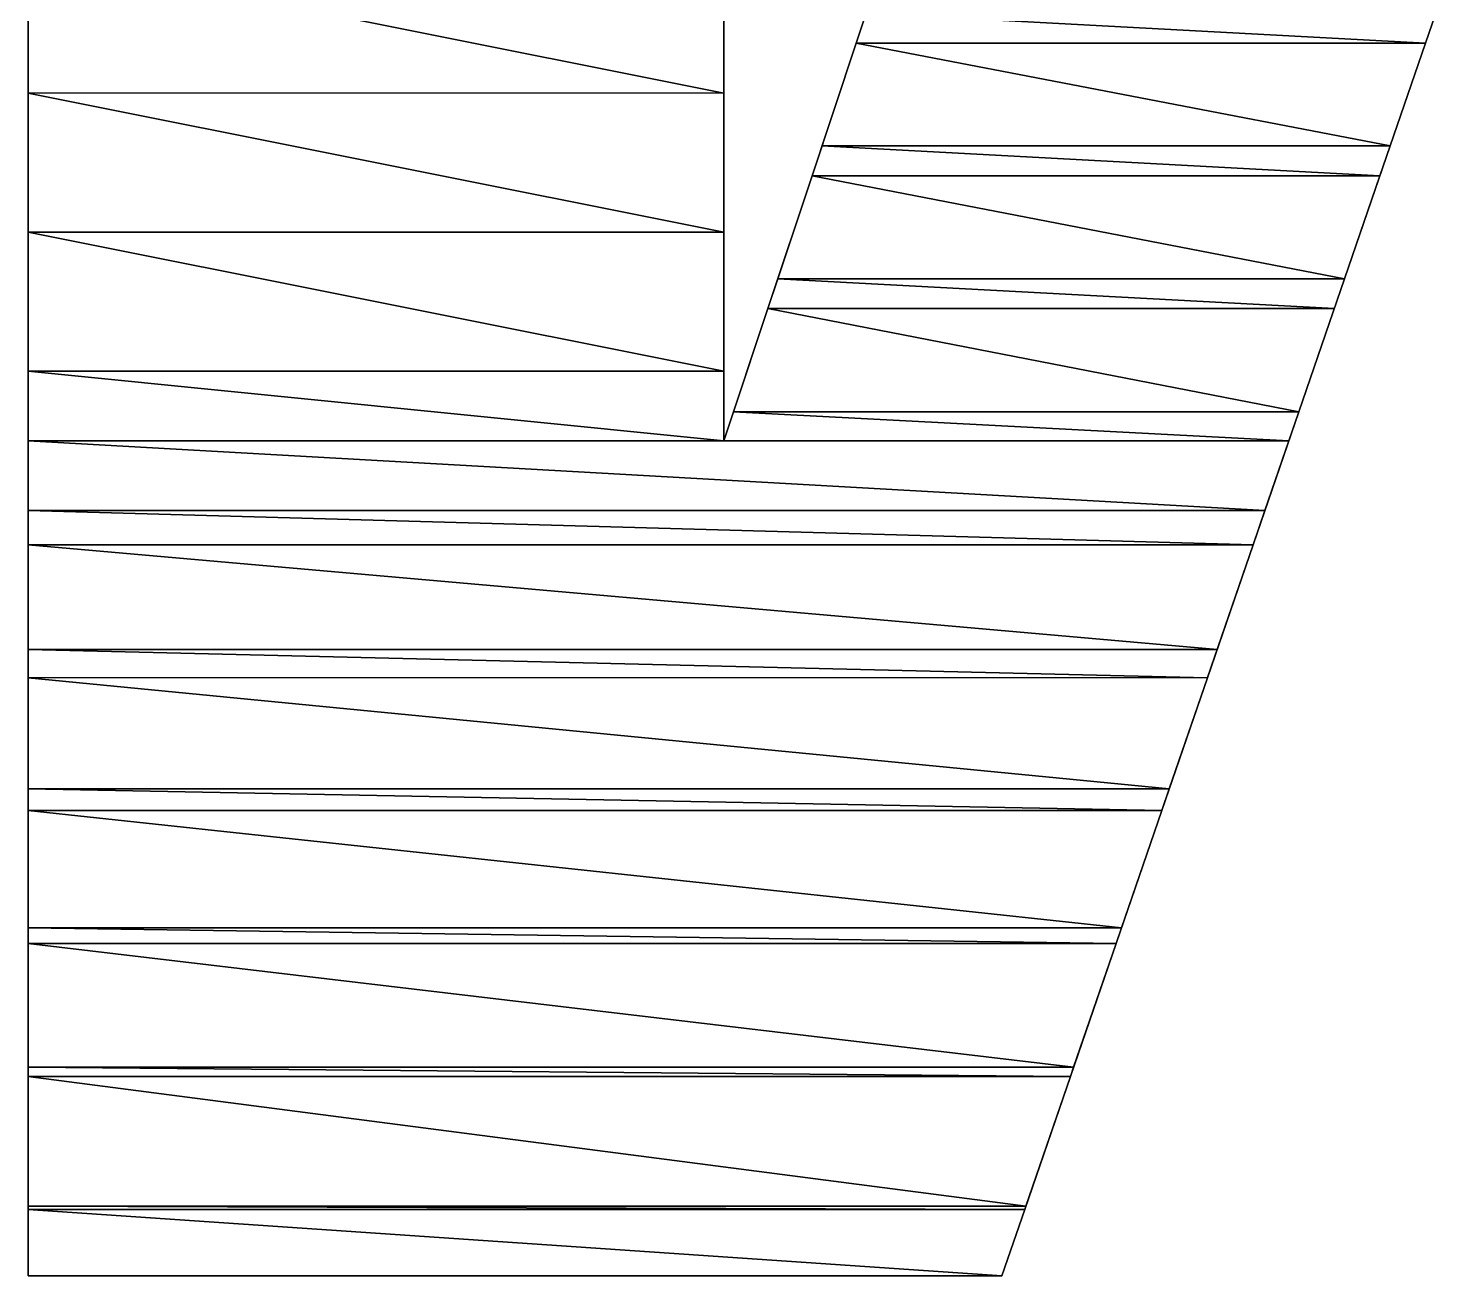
# Model space of a CAD drawing. Header units: metres. Extents: x -339 to -255, y -236 to -200.
# Drawn here: x -339 to -328.88, y -236 to -227.03 of the extents above; entities that cross this region are included whole.
import ezdxf

# ---------------------------------------------------------------- set-up
doc = ezdxf.new("R2010")
doc.units = ezdxf.units.M

msp = doc.modelspace()

# ---------------------------------------------------------------- linework, layer by layer
for points in [[(-333.04758, -227.14285, -366.41016), (-332.73013, -226.19048, -346.41016), (-332.73013, -226.19048, -366.41016), (-332.73004, -226.19037, -366.41006)], [(-333.04758, -227.14285, -346.41016), (-333.04758, -227.14285, -346.41016), (-332.73013, -226.19048, -346.41016), (-332.73004, -226.19037, -346.41006)], [(-332.73013, -226.19048, -366.41016), (-332.73013, -226.19048, -346.41016), (-333.04758, -227.14285, -366.41016), (-333.0475, -227.14275, -366.41006)], [(-332.73013, -226.19048, -346.41016), (-333.04758, -227.14285, -366.41016), (-333.04758, -227.14285, -346.41016), (-333.0475, -227.14275, -346.41006)], [(-339, -226.5, -346.41016), (-334, -227.5, -346.41016), (-334, -226.5, -346.41016), (-333.9999, -226.4999, -346.41006)], [(-339, -226.5, -366.41016), (-334, -227.5, -366.41016), (-334, -226.5, -366.41016), (-333.9999, -226.4999, -366.41006)], [(-339, -226.5, -366.41016), (-339, -227.5, -366.41016), (-339, -226.5, -346.41016), (-338.9999, -226.4999, -346.41006)], [(-339, -227.5, -366.41016), (-339, -226.5, -366.41016), (-339, -226.5, -346.41016), (-338.9999, -226.4999, -346.41006)], [(-334, -227.5, -346.41016), (-339, -226.5, -346.41016), (-339, -227.5, -346.41016), (-338.9999, -227.4999, -346.41006)], [(-334, -227.5, -366.41016), (-339, -226.5, -366.41016), (-339, -227.5, -366.41016), (-338.9999, -227.4999, -366.41006)], [(-339, -226.5, -346.41016), (-339, -227.5, -346.41016), (-339, -227.5, -366.41016), (-338.9999, -227.4999, -366.41006)], [(-339, -227.5, -346.41016), (-339, -226.5, -346.41016), (-339, -227.5, -346.41016), (-338.9999, -227.4999, -346.41006)], [(-334, -227.5, -346.41016), (-334, -226.5, -346.41016), (-334, -226.5, -366.41016), (-333.9999, -226.4999, -366.41006)], [(-334, -226.5, -346.41016), (-334, -227.5, -346.41016), (-334, -226.5, -346.41016), (-333.9999, -226.4999, -346.41006)], [(-334, -227.5, -366.41016), (-334, -226.5, -366.41016), (-334, -227.5, -346.41016), (-333.9999, -227.4999, -346.41006)], [(-334, -226.5, -366.41016), (-334, -227.5, -366.41016), (-334, -227.5, -346.41016), (-333.9999, -227.4999, -346.41006)], [(-328.95535, -227.14285, -346.41016), (-332.9751, -226.92538, -346.41016), (-333.04758, -227.14285, -346.41016), (-333.0475, -227.14275, -346.41006)], [(-328.95535, -227.14285, -366.41016), (-332.9751, -226.92538, -366.41016), (-333.04758, -227.14285, -366.41016), (-333.0475, -227.14275, -366.41006)], [(-332.9751, -226.92538, -346.41016), (-328.95535, -227.14285, -346.41016), (-328.8806, -226.92538, -346.41016), (-328.88052, -226.92528, -346.41006)], [(-332.9751, -226.92538, -366.41016), (-328.95535, -227.14285, -366.41016), (-328.8806, -226.92538, -366.41016), (-328.88052, -226.92528, -366.41006)], [(-329.20895, -227.8806, -346.41016), (-328.8806, -226.92538, -346.41016), (-328.8806, -226.92538, -366.41016), (-328.88052, -226.92528, -366.41006)], [(-328.8806, -226.92538, -346.41016), (-329.20895, -227.8806, -346.41016), (-328.8806, -226.92538, -346.41016), (-328.88052, -226.92528, -346.41006)], [(-329.20895, -227.8806, -366.41016), (-328.8806, -226.92538, -366.41016), (-329.20895, -227.8806, -346.41016), (-329.20886, -227.8805, -346.41006)], [(-328.8806, -226.92538, -366.41016), (-329.20895, -227.8806, -366.41016), (-329.20895, -227.8806, -346.41016), (-329.20886, -227.8805, -346.41006)], [(-333.04758, -227.14285, -366.41016), (-333.36505, -228.09525, -366.41016), (-333.04758, -227.14285, -346.41016), (-333.0475, -227.14275, -346.41006)], [(-333.36505, -228.09525, -366.41016), (-333.04758, -227.14285, -366.41016), (-333.04758, -227.14285, -346.41016), (-333.0475, -227.14275, -346.41006)], [(-333.04758, -227.14285, -346.41016), (-333.36505, -228.09525, -346.41016), (-333.36505, -228.09525, -366.41016), (-333.36496, -228.09514, -366.41006)], [(-333.36505, -228.09525, -346.41016), (-333.04758, -227.14285, -346.41016), (-333.36505, -228.09525, -346.41016), (-333.36496, -228.09514, -346.41006)], [(-329.20895, -227.8806, -346.41016), (-333.04758, -227.14285, -346.41016), (-333.2935, -227.8806, -346.41016), (-333.2934, -227.8805, -346.41006)], [(-329.20895, -227.8806, -366.41016), (-333.04758, -227.14285, -366.41016), (-333.2935, -227.8806, -366.41016), (-333.2934, -227.8805, -366.41006)], [(-333.04758, -227.14285, -346.41016), (-329.20895, -227.8806, -346.41016), (-328.95535, -227.14285, -346.41016), (-328.95526, -227.14275, -346.41006)], [(-333.04758, -227.14285, -366.41016), (-329.20895, -227.8806, -366.41016), (-328.95535, -227.14285, -366.41016), (-328.95526, -227.14275, -366.41006)], [(-333.04758, -227.14285, -346.41016), (-333.04758, -227.14285, -346.41016), (-333.04758, -227.14285, -366.41016), (-333.0475, -227.14275, -366.41006)], [(-339, -227.5, -346.41016), (-334, -228.5, -346.41016), (-334, -227.5, -346.41016), (-333.9999, -227.4999, -346.41006)], [(-339, -227.5, -366.41016), (-334, -228.5, -366.41016), (-334, -227.5, -366.41016), (-333.9999, -227.4999, -366.41006)], [(-339, -227.5, -346.41016), (-339, -227.5, -366.41016), (-339, -227.5, -346.41016), (-338.9999, -227.4999, -346.41006)], [(-339, -228.5, -366.41016), (-339, -227.5, -346.41016), (-339, -227.5, -366.41016), (-338.9999, -227.4999, -366.41006)], [(-339, -228.5, -346.41016), (-339, -228.5, -346.41016), (-339, -227.5, -346.41016), (-338.9999, -227.4999, -346.41006)], [(-334, -228.5, -346.41016), (-339, -227.5, -346.41016), (-339, -228.5, -346.41016), (-338.9999, -228.4999, -346.41006)], [(-334, -228.5, -366.41016), (-339, -227.5, -366.41016), (-339, -228.5, -366.41016), (-338.9999, -228.4999, -366.41006)], [(-339, -227.5, -366.41016), (-339, -227.5, -346.41016), (-339, -228.5, -366.41016), (-338.9999, -228.4999, -366.41006)], [(-339, -227.5, -346.41016), (-339, -228.5, -366.41016), (-339, -228.5, -346.41016), (-338.9999, -228.4999, -346.41006)], [(-334, -228.5, -366.41016), (-334, -228.5, -346.41016), (-334, -227.5, -366.41016), (-333.9999, -227.4999, -366.41006)], [(-334, -228.5, -346.41016), (-334, -227.5, -366.41016), (-334, -227.5, -346.41016), (-333.9999, -227.4999, -346.41006)], [(-334, -227.5, -346.41016), (-334, -227.5, -346.41016), (-334, -227.5, -366.41016), (-333.9999, -227.4999, -366.41006)], [(-334, -227.5, -366.41016), (-334, -228.5, -346.41016), (-334, -228.5, -366.41016), (-333.9999, -228.4999, -366.41006)], [(-334, -227.5, -346.41016), (-334, -227.5, -346.41016), (-334, -228.5, -346.41016), (-333.9999, -228.4999, -346.41006)], [(-329.28275, -228.09525, -346.41016), (-333.2935, -227.8806, -346.41016), (-333.36505, -228.09525, -346.41016), (-333.36496, -228.09514, -346.41006)], [(-329.28275, -228.09525, -366.41016), (-333.2935, -227.8806, -366.41016), (-333.36505, -228.09525, -366.41016), (-333.36496, -228.09514, -366.41006)], [(-333.2935, -227.8806, -346.41016), (-329.28275, -228.09525, -346.41016), (-329.20895, -227.8806, -346.41016), (-329.20886, -227.8805, -346.41006)], [(-333.2935, -227.8806, -366.41016), (-329.28275, -228.09525, -366.41016), (-329.20895, -227.8806, -366.41016), (-329.20886, -227.8805, -366.41006)], [(-329.53732, -228.83583, -366.41016), (-329.53732, -228.83583, -346.41016), (-329.20895, -227.8806, -366.41016), (-329.20886, -227.8805, -366.41006)], [(-329.53732, -228.83583, -346.41016), (-329.20895, -227.8806, -366.41016), (-329.20895, -227.8806, -346.41016), (-329.20886, -227.8805, -346.41006)], [(-329.20895, -227.8806, -366.41016), (-329.53732, -228.83583, -346.41016), (-329.53732, -228.83583, -366.41016), (-329.53723, -228.83572, -366.41006)], [(-329.20895, -227.8806, -346.41016), (-329.20895, -227.8806, -346.41016), (-329.53732, -228.83583, -346.41016), (-329.53723, -228.83572, -346.41006)], [(-329.20895, -227.8806, -346.41016), (-329.20895, -227.8806, -346.41016), (-329.20895, -227.8806, -366.41016), (-329.20886, -227.8805, -366.41006)], [(-333.6825, -229.04762, -366.41016), (-333.36505, -228.09525, -346.41016), (-333.36505, -228.09525, -366.41016), (-333.36496, -228.09514, -366.41006)], [(-333.6825, -229.04762, -346.41016), (-333.6825, -229.04762, -346.41016), (-333.36505, -228.09525, -346.41016), (-333.36496, -228.09514, -346.41006)], [(-333.36505, -228.09525, -366.41016), (-333.36505, -228.09525, -346.41016), (-333.6825, -229.04762, -366.41016), (-333.6824, -229.04752, -366.41006)], [(-333.36505, -228.09525, -346.41016), (-333.6825, -229.04762, -366.41016), (-333.6825, -229.04762, -346.41016), (-333.6824, -229.04752, -346.41006)], [(-329.53732, -228.83583, -346.41016), (-333.36505, -228.09525, -346.41016), (-333.6119, -228.83583, -346.41016), (-333.61182, -228.83572, -346.41006)], [(-329.53732, -228.83583, -366.41016), (-333.36505, -228.09525, -366.41016), (-333.6119, -228.83583, -366.41016), (-333.61182, -228.83572, -366.41006)], [(-333.36505, -228.09525, -346.41016), (-329.53732, -228.83583, -346.41016), (-329.28275, -228.09525, -346.41016), (-329.28265, -228.09514, -346.41006)], [(-333.36505, -228.09525, -366.41016), (-329.53732, -228.83583, -366.41016), (-329.28275, -228.09525, -366.41016), (-329.28265, -228.09514, -366.41006)], [(-333.36505, -228.09525, -346.41016), (-333.36505, -228.09525, -366.41016), (-333.36505, -228.09525, -346.41016), (-333.36496, -228.09514, -346.41006)], [(-339, -228.5, -346.41016), (-334, -229.5, -346.41016), (-334, -228.5, -346.41016), (-333.9999, -228.4999, -346.41006)], [(-339, -228.5, -366.41016), (-334, -229.5, -366.41016), (-334, -228.5, -366.41016), (-333.9999, -228.4999, -366.41006)], [(-339, -228.5, -346.41016), (-339, -228.5, -346.41016), (-339, -228.5, -366.41016), (-338.9999, -228.4999, -366.41006)], [(-339, -228.5, -366.41016), (-339, -229.5, -366.41016), (-339, -228.5, -346.41016), (-338.9999, -228.4999, -346.41006)], [(-339, -229.5, -366.41016), (-339, -228.5, -366.41016), (-339, -228.5, -346.41016), (-338.9999, -228.4999, -346.41006)], [(-334, -229.5, -346.41016), (-339, -228.5, -346.41016), (-339, -229.5, -346.41016), (-338.9999, -229.4999, -346.41006)], [(-334, -229.5, -366.41016), (-339, -228.5, -366.41016), (-339, -229.5, -366.41016), (-338.9999, -229.4999, -366.41006)], [(-339, -228.5, -346.41016), (-339, -229.5, -346.41016), (-339, -229.5, -366.41016), (-338.9999, -229.4999, -366.41006)], [(-339, -229.5, -346.41016), (-339, -228.5, -346.41016), (-339, -229.5, -346.41016), (-338.9999, -229.4999, -346.41006)], [(-334, -229.5, -346.41016), (-334, -228.5, -346.41016), (-334, -228.5, -366.41016), (-333.9999, -228.4999, -366.41006)], [(-334, -228.5, -346.41016), (-334, -229.5, -346.41016), (-334, -228.5, -346.41016), (-333.9999, -228.4999, -346.41006)], [(-334, -228.5, -346.41016), (-334, -228.5, -366.41016), (-334, -228.5, -346.41016), (-333.9999, -228.4999, -346.41006)], [(-334, -229.5, -366.41016), (-334, -228.5, -366.41016), (-334, -229.5, -346.41016), (-333.9999, -229.4999, -346.41006)], [(-334, -228.5, -366.41016), (-334, -229.5, -366.41016), (-334, -229.5, -346.41016), (-333.9999, -229.4999, -346.41006)], [(-329.6101, -229.04762, -346.41016), (-333.6119, -228.83583, -346.41016), (-333.6825, -229.04762, -346.41016), (-333.6824, -229.04752, -346.41006)], [(-329.6101, -229.04762, -366.41016), (-333.6119, -228.83583, -366.41016), (-333.6825, -229.04762, -366.41016), (-333.6824, -229.04752, -366.41006)], [(-333.6119, -228.83583, -346.41016), (-329.6101, -229.04762, -346.41016), (-329.53732, -228.83583, -346.41016), (-329.53723, -228.83572, -346.41006)], [(-333.6119, -228.83583, -366.41016), (-329.6101, -229.04762, -366.41016), (-329.53732, -228.83583, -366.41016), (-329.53723, -228.83572, -366.41006)], [(-329.86566, -229.79105, -346.41016), (-329.53732, -228.83583, -346.41016), (-329.53732, -228.83583, -366.41016), (-329.53723, -228.83572, -366.41006)], [(-329.53732, -228.83583, -346.41016), (-329.86566, -229.79105, -346.41016), (-329.53732, -228.83583, -346.41016), (-329.53723, -228.83572, -346.41006)], [(-329.86566, -229.79105, -366.41016), (-329.53732, -228.83583, -366.41016), (-329.86566, -229.79105, -346.41016), (-329.86557, -229.79094, -346.41006)], [(-329.53732, -228.83583, -366.41016), (-329.86566, -229.79105, -366.41016), (-329.86566, -229.79105, -346.41016), (-329.86557, -229.79094, -346.41006)], [(-329.53732, -228.83583, -346.41016), (-329.53732, -228.83583, -366.41016), (-329.53732, -228.83583, -346.41016), (-329.53723, -228.83572, -346.41006)], [(-333.6825, -229.04762, -366.41016), (-333.99997, -230, -366.41016), (-333.6825, -229.04762, -346.41016), (-333.6824, -229.04752, -346.41006)], [(-333.99997, -230, -366.41016), (-333.6825, -229.04762, -366.41016), (-333.6825, -229.04762, -346.41016), (-333.6824, -229.04752, -346.41006)], [(-333.6825, -229.04762, -346.41016), (-333.99997, -230, -346.41016), (-333.99997, -230, -366.41016), (-333.99988, -229.9999, -366.41006)], [(-333.99997, -230, -346.41016), (-333.6825, -229.04762, -346.41016), (-333.99997, -230, -346.41016), (-333.99988, -229.9999, -346.41006)], [(-329.86566, -229.79105, -346.41016), (-333.6825, -229.04762, -346.41016), (-333.9303, -229.79105, -346.41016), (-333.9302, -229.79094, -346.41006)], [(-329.86566, -229.79105, -366.41016), (-333.6825, -229.04762, -366.41016), (-333.9303, -229.79105, -366.41016), (-333.9302, -229.79094, -366.41006)], [(-333.6825, -229.04762, -346.41016), (-329.86566, -229.79105, -346.41016), (-329.6101, -229.04762, -346.41016), (-329.61002, -229.04752, -346.41006)], [(-333.6825, -229.04762, -366.41016), (-329.86566, -229.79105, -366.41016), (-329.6101, -229.04762, -366.41016), (-329.61002, -229.04752, -366.41006)], [(-333.6825, -229.04762, -346.41016), (-333.6825, -229.04762, -346.41016), (-333.6825, -229.04762, -366.41016), (-333.6824, -229.04752, -366.41006)], [(-339, -229.5, -346.41016), (-333.99997, -230, -346.41016), (-334, -229.5, -346.41016), (-333.9999, -229.4999, -346.41006)], [(-339, -229.5, -366.41016), (-333.99997, -230, -366.41016), (-334, -229.5, -366.41016), (-333.9999, -229.4999, -366.41006)], [(-339, -229.5, -346.41016), (-339, -229.5, -366.41016), (-339, -229.5, -346.41016), (-338.9999, -229.4999, -346.41006)], [(-339, -230.5, -366.41016), (-339, -229.5, -346.41016), (-339, -229.5, -366.41016), (-338.9999, -229.4999, -366.41006)], [(-339, -230.5, -346.41016), (-339, -230.5, -346.41016), (-339, -229.5, -346.41016), (-338.9999, -229.4999, -346.41006)], [(-333.99997, -230, -346.41016), (-339, -229.5, -346.41016), (-339, -230, -346.41016), (-338.9999, -229.9999, -346.41006)], [(-333.99997, -230, -366.41016), (-339, -229.5, -366.41016), (-339, -230, -366.41016), (-338.9999, -229.9999, -366.41006)], [(-339, -229.5, -366.41016), (-339, -229.5, -346.41016), (-339, -230.5, -366.41016), (-338.9999, -230.4999, -366.41006)], [(-339, -229.5, -346.41016), (-339, -230.5, -366.41016), (-339, -230.5, -346.41016), (-338.9999, -230.4999, -346.41006)], [(-333.99997, -230, -366.41016), (-333.99997, -230, -346.41016), (-334, -229.5, -366.41016), (-333.9999, -229.4999, -366.41006)], [(-333.99997, -230, -346.41016), (-334, -229.5, -366.41016), (-334, -229.5, -346.41016), (-333.9999, -229.4999, -346.41006)], [(-334, -229.5, -346.41016), (-334, -229.5, -346.41016), (-334, -229.5, -366.41016), (-333.9999, -229.4999, -366.41006)], [(-334, -229.5, -366.41016), (-333.99997, -230, -346.41016), (-333.99997, -230, -366.41016), (-333.99988, -229.9999, -366.41006)], [(-334, -229.5, -346.41016), (-334, -229.5, -346.41016), (-333.99997, -230, -346.41016), (-333.99988, -229.9999, -346.41006)], [(-329.9375, -230, -346.41016), (-333.9303, -229.79105, -346.41016), (-333.99997, -230, -346.41016), (-333.99988, -229.9999, -346.41006)], [(-329.9375, -230, -366.41016), (-333.9303, -229.79105, -366.41016), (-333.99997, -230, -366.41016), (-333.99988, -229.9999, -366.41006)], [(-333.9303, -229.79105, -346.41016), (-329.9375, -230, -346.41016), (-329.86566, -229.79105, -346.41016), (-329.86557, -229.79094, -346.41006)], [(-333.9303, -229.79105, -366.41016), (-329.9375, -230, -366.41016), (-329.86566, -229.79105, -366.41016), (-329.86557, -229.79094, -366.41006)], [(-330.19403, -230.74628, -366.41016), (-330.19403, -230.74628, -346.41016), (-329.86566, -229.79105, -366.41016), (-329.86557, -229.79094, -366.41006)], [(-330.19403, -230.74628, -346.41016), (-329.86566, -229.79105, -366.41016), (-329.86566, -229.79105, -346.41016), (-329.86557, -229.79094, -346.41006)], [(-329.86566, -229.79105, -366.41016), (-330.19403, -230.74628, -346.41016), (-330.19403, -230.74628, -366.41016), (-330.19394, -230.74617, -366.41006)], [(-329.86566, -229.79105, -346.41016), (-329.86566, -229.79105, -346.41016), (-330.19403, -230.74628, -346.41016), (-330.19394, -230.74617, -346.41006)], [(-329.86566, -229.79105, -346.41016), (-329.86566, -229.79105, -346.41016), (-329.86566, -229.79105, -366.41016), (-329.86557, -229.79094, -366.41006)], [(-339, -230, -346.41016), (-330.10938, -230.5, -346.41016), (-329.9375, -230, -346.41016), (-329.9374, -229.9999, -346.41006)], [(-339, -230, -366.41016), (-330.10938, -230.5, -366.41016), (-329.9375, -230, -366.41016), (-329.9374, -229.9999, -366.41006)], [(-330.10938, -230.5, -346.41016), (-339, -230, -346.41016), (-339, -230.5, -346.41016), (-338.9999, -230.4999, -346.41006)], [(-330.10938, -230.5, -366.41016), (-339, -230, -366.41016), (-339, -230.5, -366.41016), (-338.9999, -230.4999, -366.41006)], [(-333.99997, -230, -346.41016), (-333.99997, -230, -366.41016), (-333.99997, -230, -346.41016), (-333.99988, -229.9999, -346.41006)], [(-339, -230.5, -346.41016), (-330.19403, -230.74628, -346.41016), (-330.10938, -230.5, -346.41016), (-330.10928, -230.4999, -346.41006)], [(-339, -230.5, -366.41016), (-330.19403, -230.74628, -366.41016), (-330.10938, -230.5, -366.41016), (-330.10928, -230.4999, -366.41006)], [(-339, -230.5, -346.41016), (-339, -230.5, -346.41016), (-339, -230.5, -366.41016), (-338.9999, -230.4999, -366.41006)], [(-339, -230.5, -366.41016), (-339, -231.5, -366.41016), (-339, -230.5, -346.41016), (-338.9999, -230.4999, -346.41006)], [(-339, -231.5, -366.41016), (-339, -230.5, -366.41016), (-339, -230.5, -346.41016), (-338.9999, -230.4999, -346.41006)], [(-330.19403, -230.74628, -346.41016), (-339, -230.5, -346.41016), (-339, -230.74628, -346.41016), (-338.9999, -230.74617, -346.41006)], [(-330.19403, -230.74628, -366.41016), (-339, -230.5, -366.41016), (-339, -230.74628, -366.41016), (-338.9999, -230.74617, -366.41006)], [(-339, -230.5, -346.41016), (-339, -231.5, -346.41016), (-339, -231.5, -366.41016), (-338.9999, -231.4999, -366.41006)], [(-339, -231.5, -346.41016), (-339, -230.5, -346.41016), (-339, -231.5, -346.41016), (-338.9999, -231.4999, -346.41006)], [(-339, -230.74628, -346.41016), (-330.45312, -231.5, -346.41016), (-330.19403, -230.74628, -346.41016), (-330.19394, -230.74617, -346.41006)], [(-339, -230.74628, -366.41016), (-330.45312, -231.5, -366.41016), (-330.19403, -230.74628, -366.41016), (-330.19394, -230.74617, -366.41006)], [(-330.45312, -231.5, -346.41016), (-339, -230.74628, -346.41016), (-339, -231.5, -346.41016), (-338.9999, -231.4999, -346.41006)], [(-330.45312, -231.5, -366.41016), (-339, -230.74628, -366.41016), (-339, -231.5, -366.41016), (-338.9999, -231.4999, -366.41006)], [(-330.5224, -231.70149, -346.41016), (-330.19403, -230.74628, -346.41016), (-330.19403, -230.74628, -366.41016), (-330.19394, -230.74617, -366.41006)], [(-330.19403, -230.74628, -346.41016), (-330.5224, -231.70149, -346.41016), (-330.19403, -230.74628, -346.41016), (-330.19394, -230.74617, -346.41006)], [(-330.5224, -231.70149, -366.41016), (-330.19403, -230.74628, -366.41016), (-330.5224, -231.70149, -346.41016), (-330.5223, -231.70139, -346.41006)], [(-330.19403, -230.74628, -366.41016), (-330.5224, -231.70149, -366.41016), (-330.5224, -231.70149, -346.41016), (-330.5223, -231.70139, -346.41006)], [(-330.19403, -230.74628, -346.41016), (-330.19403, -230.74628, -366.41016), (-330.19403, -230.74628, -346.41016), (-330.19394, -230.74617, -346.41006)], [(-339, -231.5, -346.41016), (-330.5224, -231.70149, -346.41016), (-330.45312, -231.5, -346.41016), (-330.45303, -231.4999, -346.41006)], [(-339, -231.5, -366.41016), (-330.5224, -231.70149, -366.41016), (-330.45312, -231.5, -366.41016), (-330.45303, -231.4999, -366.41006)], [(-339, -231.5, -346.41016), (-339, -231.5, -366.41016), (-339, -231.5, -346.41016), (-338.9999, -231.4999, -346.41006)], [(-339, -232.5, -366.41016), (-339, -231.5, -346.41016), (-339, -231.5, -366.41016), (-338.9999, -231.4999, -366.41006)], [(-339, -232.5, -346.41016), (-339, -232.5, -346.41016), (-339, -231.5, -346.41016), (-338.9999, -231.4999, -346.41006)], [(-330.5224, -231.70149, -346.41016), (-339, -231.5, -346.41016), (-339, -231.70149, -346.41016), (-338.9999, -231.70139, -346.41006)], [(-330.5224, -231.70149, -366.41016), (-339, -231.5, -366.41016), (-339, -231.70149, -366.41016), (-338.9999, -231.70139, -366.41006)], [(-339, -231.5, -366.41016), (-339, -231.5, -346.41016), (-339, -232.5, -366.41016), (-338.9999, -232.4999, -366.41006)], [(-339, -231.5, -346.41016), (-339, -232.5, -366.41016), (-339, -232.5, -346.41016), (-338.9999, -232.4999, -346.41006)], [(-339, -231.70149, -346.41016), (-330.79688, -232.5, -346.41016), (-330.5224, -231.70149, -346.41016), (-330.5223, -231.70139, -346.41006)], [(-339, -231.70149, -366.41016), (-330.79688, -232.5, -366.41016), (-330.5224, -231.70149, -366.41016), (-330.5223, -231.70139, -366.41006)], [(-330.79688, -232.5, -346.41016), (-339, -231.70149, -346.41016), (-339, -232.5, -346.41016), (-338.9999, -232.4999, -346.41006)], [(-330.79688, -232.5, -366.41016), (-339, -231.70149, -366.41016), (-339, -232.5, -366.41016), (-338.9999, -232.4999, -366.41006)], [(-330.85074, -232.65672, -366.41016), (-330.85074, -232.65672, -346.41016), (-330.5224, -231.70149, -366.41016), (-330.5223, -231.70139, -366.41006)], [(-330.85074, -232.65672, -346.41016), (-330.5224, -231.70149, -366.41016), (-330.5224, -231.70149, -346.41016), (-330.5223, -231.70139, -346.41006)], [(-330.5224, -231.70149, -366.41016), (-330.85074, -232.65672, -346.41016), (-330.85074, -232.65672, -366.41016), (-330.85065, -232.65662, -366.41006)], [(-330.5224, -231.70149, -346.41016), (-330.5224, -231.70149, -346.41016), (-330.85074, -232.65672, -346.41016), (-330.85065, -232.65662, -346.41006)], [(-330.5224, -231.70149, -346.41016), (-330.5224, -231.70149, -346.41016), (-330.5224, -231.70149, -366.41016), (-330.5223, -231.70139, -366.41006)], [(-339, -232.5, -346.41016), (-330.85074, -232.65672, -346.41016), (-330.79688, -232.5, -346.41016), (-330.79678, -232.4999, -346.41006)], [(-339, -232.5, -366.41016), (-330.85074, -232.65672, -366.41016), (-330.79688, -232.5, -366.41016), (-330.79678, -232.4999, -366.41006)], [(-339, -232.5, -346.41016), (-339, -232.5, -346.41016), (-339, -232.5, -366.41016), (-338.9999, -232.4999, -366.41006)], [(-339, -232.5, -366.41016), (-339, -233.5, -366.41016), (-339, -232.5, -346.41016), (-338.9999, -232.4999, -346.41006)], [(-339, -233.5, -366.41016), (-339, -232.5, -366.41016), (-339, -232.5, -346.41016), (-338.9999, -232.4999, -346.41006)], [(-330.85074, -232.65672, -346.41016), (-339, -232.5, -346.41016), (-339, -232.65672, -346.41016), (-338.9999, -232.65662, -346.41006)], [(-330.85074, -232.65672, -366.41016), (-339, -232.5, -366.41016), (-339, -232.65672, -366.41016), (-338.9999, -232.65662, -366.41006)], [(-339, -232.5, -346.41016), (-339, -233.5, -346.41016), (-339, -233.5, -366.41016), (-338.9999, -233.4999, -366.41006)], [(-339, -233.5, -346.41016), (-339, -232.5, -346.41016), (-339, -233.5, -346.41016), (-338.9999, -233.4999, -346.41006)], [(-339, -232.65672, -346.41016), (-331.14062, -233.5, -346.41016), (-330.85074, -232.65672, -346.41016), (-330.85065, -232.65662, -346.41006)], [(-339, -232.65672, -366.41016), (-331.14062, -233.5, -366.41016), (-330.85074, -232.65672, -366.41016), (-330.85065, -232.65662, -366.41006)], [(-331.14062, -233.5, -346.41016), (-339, -232.65672, -346.41016), (-339, -233.5, -346.41016), (-338.9999, -233.4999, -346.41006)], [(-331.14062, -233.5, -366.41016), (-339, -232.65672, -366.41016), (-339, -233.5, -366.41016), (-338.9999, -233.4999, -366.41006)], [(-331.1791, -233.61194, -346.41016), (-330.85074, -232.65672, -346.41016), (-330.85074, -232.65672, -366.41016), (-330.85065, -232.65662, -366.41006)], [(-330.85074, -232.65672, -346.41016), (-331.1791, -233.61194, -346.41016), (-330.85074, -232.65672, -346.41016), (-330.85065, -232.65662, -346.41006)], [(-331.1791, -233.61194, -366.41016), (-330.85074, -232.65672, -366.41016), (-331.1791, -233.61194, -346.41016), (-331.17902, -233.61183, -346.41006)], [(-330.85074, -232.65672, -366.41016), (-331.1791, -233.61194, -366.41016), (-331.1791, -233.61194, -346.41016), (-331.17902, -233.61183, -346.41006)], [(-330.85074, -232.65672, -346.41016), (-330.85074, -232.65672, -366.41016), (-330.85074, -232.65672, -346.41016), (-330.85065, -232.65662, -346.41006)], [(-339, -233.5, -346.41016), (-331.1791, -233.61194, -346.41016), (-331.14062, -233.5, -346.41016), (-331.14053, -233.4999, -346.41006)], [(-339, -233.5, -366.41016), (-331.1791, -233.61194, -366.41016), (-331.14062, -233.5, -366.41016), (-331.14053, -233.4999, -366.41006)], [(-339, -233.5, -346.41016), (-339, -233.5, -366.41016), (-339, -233.5, -346.41016), (-338.9999, -233.4999, -346.41006)], [(-339, -234.5, -366.41016), (-339, -233.5, -346.41016), (-339, -233.5, -366.41016), (-338.9999, -233.4999, -366.41006)], [(-339, -234.5, -346.41016), (-339, -234.5, -346.41016), (-339, -233.5, -346.41016), (-338.9999, -233.4999, -346.41006)], [(-331.1791, -233.61194, -346.41016), (-339, -233.5, -346.41016), (-339, -233.61194, -346.41016), (-338.9999, -233.61183, -346.41006)], [(-331.1791, -233.61194, -366.41016), (-339, -233.5, -366.41016), (-339, -233.61194, -366.41016), (-338.9999, -233.61183, -366.41006)], [(-339, -233.5, -366.41016), (-339, -233.5, -346.41016), (-339, -234.5, -366.41016), (-338.9999, -234.4999, -366.41006)], [(-339, -233.5, -346.41016), (-339, -234.5, -366.41016), (-339, -234.5, -346.41016), (-338.9999, -234.4999, -346.41006)], [(-339, -233.61194, -346.41016), (-331.48438, -234.5, -346.41016), (-331.1791, -233.61194, -346.41016), (-331.17902, -233.61183, -346.41006)], [(-339, -233.61194, -366.41016), (-331.48438, -234.5, -366.41016), (-331.1791, -233.61194, -366.41016), (-331.17902, -233.61183, -366.41006)], [(-331.48438, -234.5, -346.41016), (-339, -233.61194, -346.41016), (-339, -234.5, -346.41016), (-338.9999, -234.4999, -346.41006)], [(-331.48438, -234.5, -366.41016), (-339, -233.61194, -366.41016), (-339, -234.5, -366.41016), (-338.9999, -234.4999, -366.41006)], [(-331.50748, -234.56717, -366.41016), (-331.50748, -234.56717, -346.41016), (-331.1791, -233.61194, -366.41016), (-331.17902, -233.61183, -366.41006)], [(-331.50748, -234.56717, -346.41016), (-331.1791, -233.61194, -366.41016), (-331.1791, -233.61194, -346.41016), (-331.17902, -233.61183, -346.41006)], [(-331.1791, -233.61194, -366.41016), (-331.50748, -234.56717, -346.41016), (-331.50748, -234.56717, -366.41016), (-331.5074, -234.56706, -366.41006)], [(-331.1791, -233.61194, -346.41016), (-331.1791, -233.61194, -346.41016), (-331.50748, -234.56717, -346.41016), (-331.5074, -234.56706, -346.41006)], [(-331.1791, -233.61194, -346.41016), (-331.1791, -233.61194, -346.41016), (-331.1791, -233.61194, -366.41016), (-331.17902, -233.61183, -366.41006)], [(-339, -234.5, -346.41016), (-331.50748, -234.56717, -346.41016), (-331.48438, -234.5, -346.41016), (-331.48428, -234.4999, -346.41006)], [(-339, -234.5, -366.41016), (-331.50748, -234.56717, -366.41016), (-331.48438, -234.5, -366.41016), (-331.48428, -234.4999, -366.41006)], [(-339, -234.5, -346.41016), (-339, -234.5, -346.41016), (-339, -234.5, -366.41016), (-338.9999, -234.4999, -366.41006)], [(-339, -234.5, -366.41016), (-339, -235.5, -366.41016), (-339, -234.5, -346.41016), (-338.9999, -234.4999, -346.41006)], [(-339, -235.5, -366.41016), (-339, -234.5, -366.41016), (-339, -234.5, -346.41016), (-338.9999, -234.4999, -346.41006)], [(-331.50748, -234.56717, -346.41016), (-339, -234.5, -346.41016), (-339, -234.56717, -346.41016), (-338.9999, -234.56706, -346.41006)], [(-331.50748, -234.56717, -366.41016), (-339, -234.5, -366.41016), (-339, -234.56717, -366.41016), (-338.9999, -234.56706, -366.41006)], [(-339, -234.5, -346.41016), (-339, -235.5, -346.41016), (-339, -235.5, -366.41016), (-338.9999, -235.4999, -366.41006)], [(-339, -235.5, -346.41016), (-339, -234.5, -346.41016), (-339, -235.5, -346.41016), (-338.9999, -235.4999, -346.41006)], [(-339, -234.56717, -346.41016), (-331.82812, -235.5, -346.41016), (-331.50748, -234.56717, -346.41016), (-331.5074, -234.56706, -346.41006)], [(-339, -234.56717, -366.41016), (-331.82812, -235.5, -366.41016), (-331.50748, -234.56717, -366.41016), (-331.5074, -234.56706, -366.41006)], [(-331.82812, -235.5, -346.41016), (-339, -234.56717, -346.41016), (-339, -235.5, -346.41016), (-338.9999, -235.4999, -346.41006)], [(-331.82812, -235.5, -366.41016), (-339, -234.56717, -366.41016), (-339, -235.5, -366.41016), (-338.9999, -235.4999, -366.41006)], [(-331.83582, -235.52238, -346.41016), (-331.50748, -234.56717, -346.41016), (-331.50748, -234.56717, -366.41016), (-331.5074, -234.56706, -366.41006)], [(-331.50748, -234.56717, -346.41016), (-331.83582, -235.52238, -346.41016), (-331.50748, -234.56717, -346.41016), (-331.5074, -234.56706, -346.41006)], [(-331.83582, -235.52238, -366.41016), (-331.50748, -234.56717, -366.41016), (-331.83582, -235.52238, -346.41016), (-331.83572, -235.52228, -346.41006)], [(-331.50748, -234.56717, -366.41016), (-331.83582, -235.52238, -366.41016), (-331.83582, -235.52238, -346.41016), (-331.83572, -235.52228, -346.41006)], [(-331.50748, -234.56717, -346.41016), (-331.50748, -234.56717, -366.41016), (-331.50748, -234.56717, -346.41016), (-331.5074, -234.56706, -346.41006)], [(-339, -235.5, -346.41016), (-331.83582, -235.52238, -346.41016), (-331.82812, -235.5, -346.41016), (-331.82803, -235.4999, -346.41006)], [(-339, -235.5, -366.41016), (-331.83582, -235.52238, -366.41016), (-331.82812, -235.5, -366.41016), (-331.82803, -235.4999, -366.41006)], [(-339, -235.5, -346.41016), (-339, -235.5, -366.41016), (-339, -235.5, -346.41016), (-338.9999, -235.4999, -346.41006)], [(-339, -236, -366.41016), (-339, -235.5, -346.41016), (-339, -235.5, -366.41016), (-338.9999, -235.4999, -366.41006)], [(-339, -236, -346.41016), (-339, -236, -346.41016), (-339, -235.5, -346.41016), (-338.9999, -235.4999, -346.41006)], [(-331.83582, -235.52238, -346.41016), (-339, -235.5, -346.41016), (-339, -235.52238, -346.41016), (-338.9999, -235.52228, -346.41006)], [(-331.83582, -235.52238, -366.41016), (-339, -235.5, -366.41016), (-339, -235.52238, -366.41016), (-338.9999, -235.52228, -366.41006)], [(-339, -235.5, -366.41016), (-339, -235.5, -346.41016), (-339, -236, -366.41016), (-338.9999, -235.9999, -366.41006)], [(-339, -235.5, -346.41016), (-339, -236, -366.41016), (-339, -236, -346.41016), (-338.9999, -235.9999, -346.41006)], [(-339, -235.52238, -346.41016), (-332, -236, -346.41016), (-331.83582, -235.52238, -346.41016), (-331.83572, -235.52228, -346.41006)], [(-339, -235.52238, -366.41016), (-332, -236, -366.41016), (-331.83582, -235.52238, -366.41016), (-331.83572, -235.52228, -366.41006)], [(-332, -236, -346.41016), (-339, -235.52238, -346.41016), (-339, -236, -346.41016), (-338.9999, -235.9999, -346.41006)], [(-332, -236, -366.41016), (-339, -235.52238, -366.41016), (-339, -236, -366.41016), (-338.9999, -235.9999, -366.41006)], [(-332, -236, -366.41016), (-332, -236, -346.41016), (-331.83582, -235.52238, -366.41016), (-331.83572, -235.52228, -366.41006)], [(-332, -236, -346.41016), (-331.83582, -235.52238, -366.41016), (-331.83582, -235.52238, -346.41016), (-331.83572, -235.52228, -346.41006)], [(-331.83582, -235.52238, -366.41016), (-332, -236, -346.41016), (-332, -236, -366.41016), (-331.9999, -235.9999, -366.41006)], [(-331.83582, -235.52238, -346.41016), (-331.83582, -235.52238, -346.41016), (-332, -236, -346.41016), (-331.9999, -235.9999, -346.41006)], [(-331.83582, -235.52238, -346.41016), (-331.83582, -235.52238, -346.41016), (-331.83582, -235.52238, -366.41016), (-331.83572, -235.52228, -366.41006)], [(-339, -236, -346.41016), (-339, -236, -346.41016), (-339, -236, -366.41016), (-338.9999, -235.9999, -366.41006)], [(-339, -236, -366.41016), (-338, -236, -366.41016), (-339, -236, -346.41016), (-338.9999, -235.9999, -346.41006)], [(-338, -236, -366.41016), (-339, -236, -366.41016), (-339, -236, -346.41016), (-338.9999, -235.9999, -346.41006)], [(-339, -236, -346.41016), (-338, -236, -346.41016), (-338, -236, -366.41016), (-337.9999, -235.9999, -366.41006)], [(-338, -236, -346.41016), (-339, -236, -346.41016), (-338, -236, -346.41016), (-337.9999, -235.9999, -346.41006)], [(-338, -236, -346.41016), (-338, -236, -366.41016), (-338, -236, -346.41016), (-337.9999, -235.9999, -346.41006)], [(-338, -236, -366.41016), (-338, -236, -346.41016), (-337, -236, -366.41016), (-336.9999, -235.9999, -366.41006)], [(-337, -236, -366.41016), (-338, -236, -346.41016), (-338, -236, -366.41016), (-337.9999, -235.9999, -366.41006)], [(-338, -236, -346.41016), (-337, -236, -366.41016), (-337, -236, -346.41016), (-336.9999, -235.9999, -346.41006)], [(-337, -236, -346.41016), (-337, -236, -346.41016), (-338, -236, -346.41016), (-337.9999, -235.9999, -346.41006)], [(-337, -236, -346.41016), (-337, -236, -346.41016), (-337, -236, -366.41016), (-336.9999, -235.9999, -366.41006)], [(-337, -236, -366.41016), (-336, -236, -366.41016), (-337, -236, -346.41016), (-336.9999, -235.9999, -346.41006)], [(-336, -236, -366.41016), (-337, -236, -366.41016), (-337, -236, -346.41016), (-336.9999, -235.9999, -346.41006)], [(-337, -236, -346.41016), (-336, -236, -346.41016), (-336, -236, -366.41016), (-335.9999, -235.9999, -366.41006)], [(-336, -236, -346.41016), (-337, -236, -346.41016), (-336, -236, -346.41016), (-335.9999, -235.9999, -346.41006)], [(-336, -236, -346.41016), (-336, -236, -366.41016), (-336, -236, -346.41016), (-335.9999, -235.9999, -346.41006)], [(-336, -236, -366.41016), (-336, -236, -346.41016), (-335, -236, -366.41016), (-334.9999, -235.9999, -366.41006)], [(-335, -236, -366.41016), (-336, -236, -346.41016), (-336, -236, -366.41016), (-335.9999, -235.9999, -366.41006)], [(-336, -236, -346.41016), (-335, -236, -366.41016), (-335, -236, -346.41016), (-334.9999, -235.9999, -346.41006)], [(-335, -236, -346.41016), (-335, -236, -346.41016), (-336, -236, -346.41016), (-335.9999, -235.9999, -346.41006)], [(-335, -236, -346.41016), (-335, -236, -346.41016), (-335, -236, -366.41016), (-334.9999, -235.9999, -366.41006)], [(-335, -236, -366.41016), (-334, -236, -366.41016), (-335, -236, -346.41016), (-334.9999, -235.9999, -346.41006)], [(-334, -236, -366.41016), (-335, -236, -366.41016), (-335, -236, -346.41016), (-334.9999, -235.9999, -346.41006)], [(-335, -236, -346.41016), (-334, -236, -346.41016), (-334, -236, -366.41016), (-333.9999, -235.9999, -366.41006)], [(-334, -236, -346.41016), (-335, -236, -346.41016), (-334, -236, -346.41016), (-333.9999, -235.9999, -346.41006)], [(-334, -236, -346.41016), (-334, -236, -366.41016), (-334, -236, -346.41016), (-333.9999, -235.9999, -346.41006)], [(-334, -236, -366.41016), (-334, -236, -346.41016), (-333, -236, -366.41016), (-332.9999, -235.9999, -366.41006)], [(-333, -236, -366.41016), (-334, -236, -346.41016), (-334, -236, -366.41016), (-333.9999, -235.9999, -366.41006)], [(-334, -236, -346.41016), (-333, -236, -366.41016), (-333, -236, -346.41016), (-332.9999, -235.9999, -346.41006)], [(-333, -236, -346.41016), (-333, -236, -346.41016), (-334, -236, -346.41016), (-333.9999, -235.9999, -346.41006)], [(-333, -236, -346.41016), (-333, -236, -346.41016), (-333, -236, -366.41016), (-332.9999, -235.9999, -366.41006)], [(-333, -236, -366.41016), (-332, -236, -366.41016), (-333, -236, -346.41016), (-332.9999, -235.9999, -346.41006)], [(-332, -236, -366.41016), (-333, -236, -366.41016), (-333, -236, -346.41016), (-332.9999, -235.9999, -346.41006)], [(-333, -236, -346.41016), (-332, -236, -346.41016), (-332, -236, -366.41016), (-331.9999, -235.9999, -366.41006)], [(-332, -236, -346.41016), (-333, -236, -346.41016), (-332, -236, -346.41016), (-331.9999, -235.9999, -346.41006)], [(-332, -236, -346.41016), (-332, -236, -366.41016), (-332, -236, -346.41016), (-331.9999, -235.9999, -346.41006)]]:
    msp.add_3dface(points)

doc.saveas('drawing.dxf')
